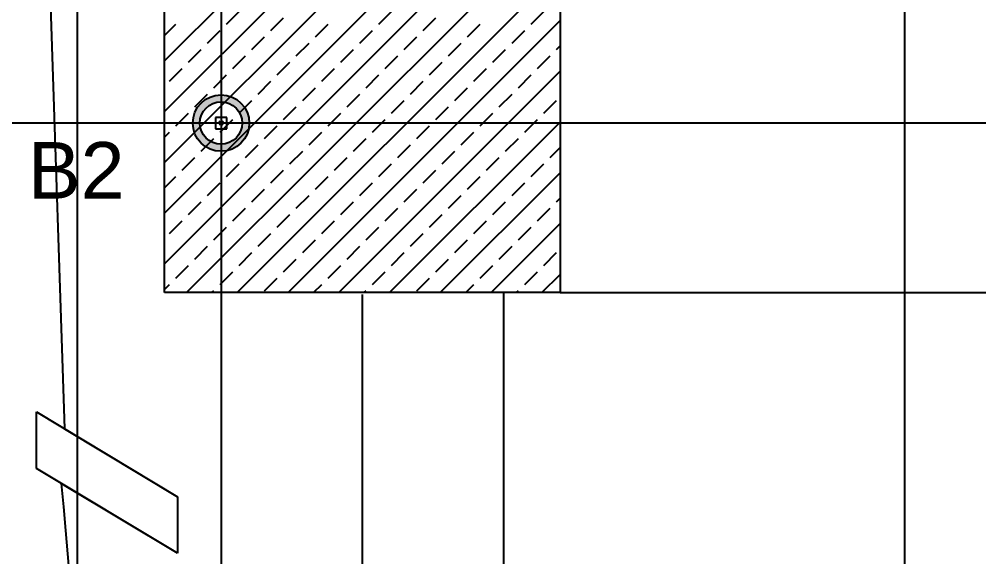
# Model space of a CAD drawing. Header units: millimetres. Extents: x 43168.9 to 43194.6, y -25545.1 to -25543.4.
# Drawn here: x 43170.35874 to 43170.3927, y -25543.99926 to -25543.98025 of the extents above; entities that cross this region are included whole.
import ezdxf

# ---------------------------------------------------------------- set-up
doc = ezdxf.new("R2010")
doc.units = ezdxf.units.MM
doc.header["$LTSCALE"] = 200
doc.linetypes.add('DASHDOT2', pattern=[0.5, 0.25, -0.125, 0, -0.125])
for name, color, linetype in [('aks_sgh', 5, 'DASHDOT2'), ('duv_sgh', 4, 'Continuous'), ('gor-3_sgh', 191, 'Continuous'), ('kolon-b.a_sgh', 6, 'Continuous'), ('olcuic_sgh', 183, 'Continuous'), ('tarama-betonarme_sgh', 223, 'Continuous')]:
    doc.layers.add(name, color=color, linetype=linetype)
doc.styles.add('1-200', font='arial.ttf', dxfattribs={"height": 60})

msp = doc.modelspace()

# ---------------------------------------------------------------- hatches: boundary and pattern name
h = msp.add_hatch(color=256)
edge = h.paths.add_edge_path()
edge.add_arc((43170.3658790417, -25543.98391939969), 0.001, 0, 360)
edge = h.paths.add_edge_path(flags=16)
edge.add_arc((43170.3658790417, -25543.98391939969), 0.00075, 0, 360)
h = msp.add_hatch(color=256)
edge = h.paths.add_edge_path()
edge.add_arc((43170.3658790417, -25543.98391939969), 0.001, 0, 360)
edge = h.paths.add_edge_path(flags=16)
edge.add_arc((43170.3658790417, -25543.98391939969), 0.00075, 0, 360)

# ---------------------------------------------------------------- linework, layer by layer
at = {"color": 0}
for p, q in [((43170.35944073422, -25543.96755625327), (43170.3603437815, -25543.99473948268)), ((43170.3593437646, -25543.99613950635), (43170.3593437646, -25543.99413947254)), ((43170.3593437646, -25543.99413947254), (43170.36434384912, -25543.99713952326)), ((43170.3603437815, -25543.99473948268), (43170.36434384912, -25543.99713952326)), ((43170.36434384912, -25543.99913955707), (43170.3593437646, -25543.99613950635)), ((43170.36434384912, -25543.99913955707), (43170.3603437815, -25543.99673951649)), ((43170.36434384912, -25543.99713952326), (43170.36434384912, -25543.99913955707)), ((43170.36434384912, -25543.99713952326), (43170.36434384912, -25543.99913955707))]:
    msp.add_line(p, q, dxfattribs=at)
at = {"color": 0, "linetype": 'ByBlock', "lineweight": -2}
for p, q in [((43170.36607904171, -25543.98371939969), (43170.36567904171, -25543.98371939969)), ((43170.36567904171, -25543.98371939969), (43170.36567904171, -25543.98411939969)), ((43170.36607904171, -25543.98371939969), (43170.36567904171, -25543.98371939969)), ((43170.36567904171, -25543.98371939969), (43170.36567904171, -25543.98411939969)), ((43170.36607904171, -25543.98411939969), (43170.36607904171, -25543.98371939969)), ((43170.36607904171, -25543.98411939969), (43170.36607904171, -25543.98371939969)), ((43170.36594975238, -25543.98384868901), (43170.36580833103, -25543.98399011037)), ((43170.36594975238, -25543.98399011037), (43170.36580833103, -25543.98384868901)), ((43170.36594975238, -25543.98384868901), (43170.36580833103, -25543.98399011037)), ((43170.36594975238, -25543.98399011037), (43170.36580833103, -25543.98384868901)), ((43170.36567904171, -25543.98411939969), (43170.36607904171, -25543.98411939969)), ((43170.36567904171, -25543.98411939969), (43170.36607904171, -25543.98411939969))]:
    msp.add_line(p, q, dxfattribs=at)
at = {"color": 0, "linetype": 'Continuous', "lineweight": -2}
for radius in [0.001, 0.001, 0.00075, 0.00075]:
    msp.add_circle((43170.3658790417, -25543.98391939969), radius, dxfattribs=at)
at = {"color": 0}
msp.add_arc((43170.14683055082, -25544.01716340447), 0.2143856953616721, 351.2761802045768, 5.484227777890904, dxfattribs=at)
at = {"layer": 'aks_sgh'}
for p, q in [((43170.3658790417, -25543.74091939969), (43170.3658790417, -25544.78991939969)), ((43171.17087959124, -25543.98391939969), (43170.19487849217, -25543.98391939969))]:
    msp.add_line(p, q, dxfattribs=at)
at = {"layer": 'duv_sgh'}
for p, q in [((43170.37087904171, -25543.98998664733), (43170.37087904171, -25544.09791939969)), ((43170.37587904171, -25543.98991939969), (43170.37587904171, -25544.09791939969))]:
    msp.add_line(p, q, dxfattribs=at)
at = {"layer": 'gor-3_sgh'}
msp.add_line((43170.37787904171, -25543.98991939969), (43170.5208790417, -25543.98991939969), dxfattribs=at)
at = {"layer": 'kolon-b.a_sgh'}
for p, q in [((43170.3638790417, -25543.98991939969), (43170.3638790417, -25543.97591939969)), ((43170.37787904171, -25543.97591939969), (43170.37787904171, -25543.98991939969)), ((43170.37787904171, -25543.98991939969), (43170.3638790417, -25543.98991939969))]:
    msp.add_line(p, q, dxfattribs=at)
at = {"layer": 'olcuic_sgh'}
for p, q in [((43170.36078302909, -25543.84266939969), (43170.36078302909, -25544.46516939969)), ((43170.39007358847, -25543.84266939969), (43170.39007358847, -25544.34616939969))]:
    msp.add_line(p, q, dxfattribs=at)
at = {"layer": 'tarama-betonarme_sgh'}
for p, q in [((43170.3638790417, -25543.98172021154), (43170.36967985355, -25543.97591939969)), ((43170.3638790417, -25543.98351626276), (43170.37147590478, -25543.97591939969)), ((43170.3638790417, -25543.98531231399), (43170.373271956, -25543.97591939969)), ((43170.3638790417, -25543.98710836521), (43170.37506800723, -25543.97591939969)), ((43170.3638790417, -25543.98890441643), (43170.37686405845, -25543.97591939969)), ((43170.36466010968, -25543.98991939969), (43170.37787904171, -25543.97670046766)), ((43170.3664561609, -25543.98991939969), (43170.37787904171, -25543.97849651888)), ((43170.36607469227, -25543.98042258697), (43170.36652370507, -25543.97997357417)), ((43170.37146284594, -25543.98042258697), (43170.37191185875, -25543.97997357417)), ((43170.37685099962, -25543.98042258697), (43170.37730001242, -25543.97997357417)), ((43170.36764623709, -25543.98064709338), (43170.3680952499, -25543.98019808057)), ((43170.36825221212, -25543.98991939969), (43170.37787904171, -25543.98029257011)), ((43170.37303439077, -25543.98064709338), (43170.37348340357, -25543.98019808057)), ((43170.3638790417, -25543.98082218631), (43170.36427864104, -25543.98042258697)), ((43170.36540117306, -25543.98109610618), (43170.36585018587, -25543.98064709338)), ((43170.36921778191, -25543.98087159978), (43170.36966679472, -25543.98042258697)), ((43170.37078932673, -25543.98109610618), (43170.37123833954, -25543.98064709338)), ((43170.37460593558, -25543.98087159978), (43170.37505494839, -25543.98042258697)), ((43170.37617748041, -25543.98109610618), (43170.37662649321, -25543.98064709338)), ((43170.36697271788, -25543.98132061259), (43170.36742173069, -25543.98087159978)), ((43170.37236087155, -25543.98132061259), (43170.37280988436, -25543.98087159978)), ((43170.36472765385, -25543.98176962539), (43170.36517666666, -25543.98132061259)), ((43170.3685442627, -25543.98154511899), (43170.36899327551, -25543.98109610618)), ((43170.37011580752, -25543.98176962539), (43170.37056482033, -25543.98132061259)), ((43170.37393241638, -25543.98154511899), (43170.37438142918, -25543.98109610618)), ((43170.37550396119, -25543.98176962539), (43170.37595297401, -25543.98132061259)), ((43170.37774902523, -25543.98132061259), (43170.37787904171, -25543.98119059611)), ((43170.36629919867, -25543.98199413179), (43170.36674821148, -25543.98154511899)), ((43170.37168735234, -25543.98199413179), (43170.37213636515, -25543.98154511899)), ((43170.37707550602, -25543.98199413179), (43170.37752451882, -25543.98154511899)), ((43170.36405413464, -25543.9824431446), (43170.36450314744, -25543.98199413179)), ((43170.3678707435, -25543.9822186382), (43170.3683197563, -25543.98176962539)), ((43170.36944228831, -25543.9824431446), (43170.36989130112, -25543.98199413179)), ((43170.37325889717, -25543.9822186382), (43170.37370790997, -25543.98176962539)), ((43170.37483044199, -25543.9824431446), (43170.37527945479, -25543.98199413179)), ((43170.36562567946, -25543.982667651), (43170.36607469227, -25543.9822186382)), ((43170.37004826335, -25543.98991939969), (43170.37787904171, -25543.98208862133)), ((43170.37101383314, -25543.982667651), (43170.37146284594, -25543.9822186382)), ((43170.37640198681, -25543.982667651), (43170.37685099962, -25543.9822186382)), ((43170.36719722428, -25543.98289215741), (43170.36764623709, -25543.9824431446)), ((43170.36876876911, -25543.98311666381), (43170.36921778191, -25543.982667651)), ((43170.37258537795, -25543.98289215741), (43170.37303439077, -25543.9824431446)), ((43170.37415692278, -25543.98311666381), (43170.37460593558, -25543.982667651)), ((43170.36495216026, -25543.98334117021), (43170.36540117306, -25543.98289215741)), ((43170.37034031393, -25543.98334117021), (43170.37078932673, -25543.98289215741)), ((43170.3757284676, -25543.98334117021), (43170.37617748041, -25543.98289215741)), ((43170.36652370507, -25543.98356567662), (43170.36697271788, -25543.98311666381)), ((43170.3680952499, -25543.98379018302), (43170.3685442627, -25543.98334117021)), ((43170.37191185875, -25543.98356567662), (43170.37236087155, -25543.98311666381)), ((43170.37348340357, -25543.98379018302), (43170.37393241638, -25543.98334117021)), ((43170.37730001242, -25543.98356567662), (43170.37774902523, -25543.98311666381)), ((43170.36427864104, -25543.98401468942), (43170.36472765385, -25543.98356567662)), ((43170.36966679472, -25543.98401468942), (43170.37011580752, -25543.98356567662)), ((43170.37505494839, -25543.98401468942), (43170.37550396119, -25543.98356567662)), ((43170.36585018587, -25543.98423919583), (43170.36629919867, -25543.98379018302)), ((43170.36742173069, -25543.98446370223), (43170.3678707435, -25543.98401468942)), ((43170.37123833954, -25543.98423919583), (43170.37168735234, -25543.98379018302)), ((43170.37184431457, -25543.98991939969), (43170.37787904171, -25543.98388467255)), ((43170.37280988436, -25543.98446370223), (43170.37325889717, -25543.98401468942)), ((43170.37662649321, -25543.98423919583), (43170.37707550602, -25543.98379018302)), ((43170.3638790417, -25543.98441428876), (43170.36405413464, -25543.98423919583)), ((43170.36899327551, -25543.98468820863), (43170.36944228831, -25543.98423919583)), ((43170.37438142918, -25543.98468820863), (43170.37483044199, -25543.98423919583)), ((43170.36517666666, -25543.98491271503), (43170.36562567946, -25543.98446370223)), ((43170.36674821148, -25543.98513722144), (43170.36719722428, -25543.98468820863)), ((43170.37056482033, -25543.98491271503), (43170.37101383314, -25543.98446370223)), ((43170.37213636515, -25543.98513722144), (43170.37258537795, -25543.98468820863)), ((43170.37595297401, -25543.98491271503), (43170.37640198681, -25543.98446370223)), ((43170.3683197563, -25543.98536172784), (43170.36876876911, -25543.98491271503)), ((43170.37370790997, -25543.98536172784), (43170.37415692278, -25543.98491271503)), ((43170.37752451882, -25543.98513722144), (43170.37787904171, -25543.98478269856)), ((43170.36450314744, -25543.98558623424), (43170.36495216026, -25543.98513722144)), ((43170.36607469227, -25543.98581074065), (43170.36652370507, -25543.98536172784)), ((43170.36989130112, -25543.98558623424), (43170.37034031393, -25543.98513722144)), ((43170.37146284594, -25543.98581074065), (43170.37191185875, -25543.98536172784)), ((43170.37527945479, -25543.98558623424), (43170.3757284676, -25543.98513722144)), ((43170.37685099962, -25543.98581074065), (43170.37730001242, -25543.98536172784)), ((43170.36764623709, -25543.98603524705), (43170.3680952499, -25543.98558623424)), ((43170.37303439077, -25543.98603524705), (43170.37348340357, -25543.98558623424)), ((43170.3736403658, -25543.98991939969), (43170.37787904171, -25543.98568072378)), ((43170.3638790417, -25543.98621033999), (43170.36427864104, -25543.98581074065)), ((43170.36540117306, -25543.98648425985), (43170.36585018587, -25543.98603524705)), ((43170.36921778191, -25543.98625975345), (43170.36966679472, -25543.98581074065)), ((43170.37078932673, -25543.98648425985), (43170.37123833954, -25543.98603524705)), ((43170.37460593558, -25543.98625975345), (43170.37505494839, -25543.98581074065)), ((43170.37617748041, -25543.98648425985), (43170.37662649321, -25543.98603524705)), ((43170.36697271788, -25543.98670876626), (43170.36742173069, -25543.98625975345)), ((43170.37236087155, -25543.98670876626), (43170.37280988436, -25543.98625975345)), ((43170.36472765385, -25543.98715777907), (43170.36517666666, -25543.98670876626)), ((43170.3685442627, -25543.98693327266), (43170.36899327551, -25543.98648425985)), ((43170.37011580752, -25543.98715777907), (43170.37056482033, -25543.98670876626)), ((43170.37393241638, -25543.98693327266), (43170.37438142918, -25543.98648425985)), ((43170.37550396119, -25543.98715777907), (43170.37595297401, -25543.98670876626)), ((43170.37774902523, -25543.98670876626), (43170.37787904171, -25543.98657874978)), ((43170.36629919867, -25543.98738228547), (43170.36674821148, -25543.98693327266)), ((43170.37168735234, -25543.98738228547), (43170.37213636515, -25543.98693327266)), ((43170.37707550602, -25543.98738228547), (43170.37752451882, -25543.98693327266)), ((43170.36405413464, -25543.98783129827), (43170.36450314744, -25543.98738228547)), ((43170.3678707435, -25543.98760679187), (43170.3683197563, -25543.98715777907)), ((43170.36944228831, -25543.98783129827), (43170.36989130112, -25543.98738228547)), ((43170.37325889717, -25543.98760679187), (43170.37370790997, -25543.98715777907)), ((43170.37483044199, -25543.98783129827), (43170.37527945479, -25543.98738228547)), ((43170.37543641702, -25543.98991939969), (43170.37787904171, -25543.987476775)), ((43170.36562567946, -25543.98805580468), (43170.36607469227, -25543.98760679187)), ((43170.36719722428, -25543.98828031108), (43170.36764623709, -25543.98783129827)), ((43170.37101383314, -25543.98805580468), (43170.37146284594, -25543.98760679187)), ((43170.37258537795, -25543.98828031108), (43170.37303439077, -25543.98783129827)), ((43170.37640198681, -25543.98805580468), (43170.37685099962, -25543.98760679187)), ((43170.36876876911, -25543.98850481748), (43170.36921778191, -25543.98805580468)), ((43170.37415692278, -25543.98850481748), (43170.37460593558, -25543.98805580468)), ((43170.36495216026, -25543.98872932389), (43170.36540117306, -25543.98828031108)), ((43170.36652370507, -25543.98895383029), (43170.36697271788, -25543.98850481748)), ((43170.37034031393, -25543.98872932389), (43170.37078932673, -25543.98828031108)), ((43170.37191185875, -25543.98895383029), (43170.37236087155, -25543.98850481748)), ((43170.3757284676, -25543.98872932389), (43170.37617748041, -25543.98828031108)), ((43170.37730001242, -25543.98895383029), (43170.37774902523, -25543.98850481748)), ((43170.3680952499, -25543.98917833669), (43170.3685442627, -25543.98872932389)), ((43170.37348340357, -25543.98917833669), (43170.37393241638, -25543.98872932389)), ((43170.36427864104, -25543.98940284309), (43170.36472765385, -25543.98895383029)), ((43170.36585018587, -25543.9896273495), (43170.36629919867, -25543.98917833669)), ((43170.36966679472, -25543.98940284309), (43170.37011580752, -25543.98895383029)), ((43170.37123833954, -25543.9896273495), (43170.37168735234, -25543.98917833669)), ((43170.37505494839, -25543.98940284309), (43170.37550396119, -25543.98895383029)), ((43170.37662649321, -25543.9896273495), (43170.37707550602, -25543.98917833669)), ((43170.36742173069, -25543.9898518559), (43170.3678707435, -25543.98940284309)), ((43170.37280988436, -25543.9898518559), (43170.37325889717, -25543.98940284309)), ((43170.37723246824, -25543.98991939969), (43170.37787904171, -25543.98927282623)), ((43170.3638790417, -25543.98980244244), (43170.36405413464, -25543.9896273495)), ((43170.36555813567, -25543.98991939969), (43170.36562567946, -25543.9898518559)), ((43170.36915023813, -25543.98991939969), (43170.36944228831, -25543.9896273495)), ((43170.37094628935, -25543.98991939969), (43170.37101383314, -25543.9898518559)), ((43170.3745383918, -25543.98991939969), (43170.37483044199, -25543.9896273495)), ((43170.37633444302, -25543.98991939969), (43170.37640198681, -25543.9898518559))]:
    msp.add_line(p, q, dxfattribs=at)

# ---------------------------------------------------------------- texts
at = {"layer": 'aks_sgh', "style": '1-200'}
msp.add_text('B2', height=0.002, rotation=5.211020732175437e-06, dxfattribs=at).set_placement((43170.35904715824, -25543.9865922304))
msp.add_text('B2', height=0.002, rotation=5.211020732175437e-06, dxfattribs=at).set_placement((43170.35904715824, -25543.9865922304))

doc.saveas('drawing.dxf')
